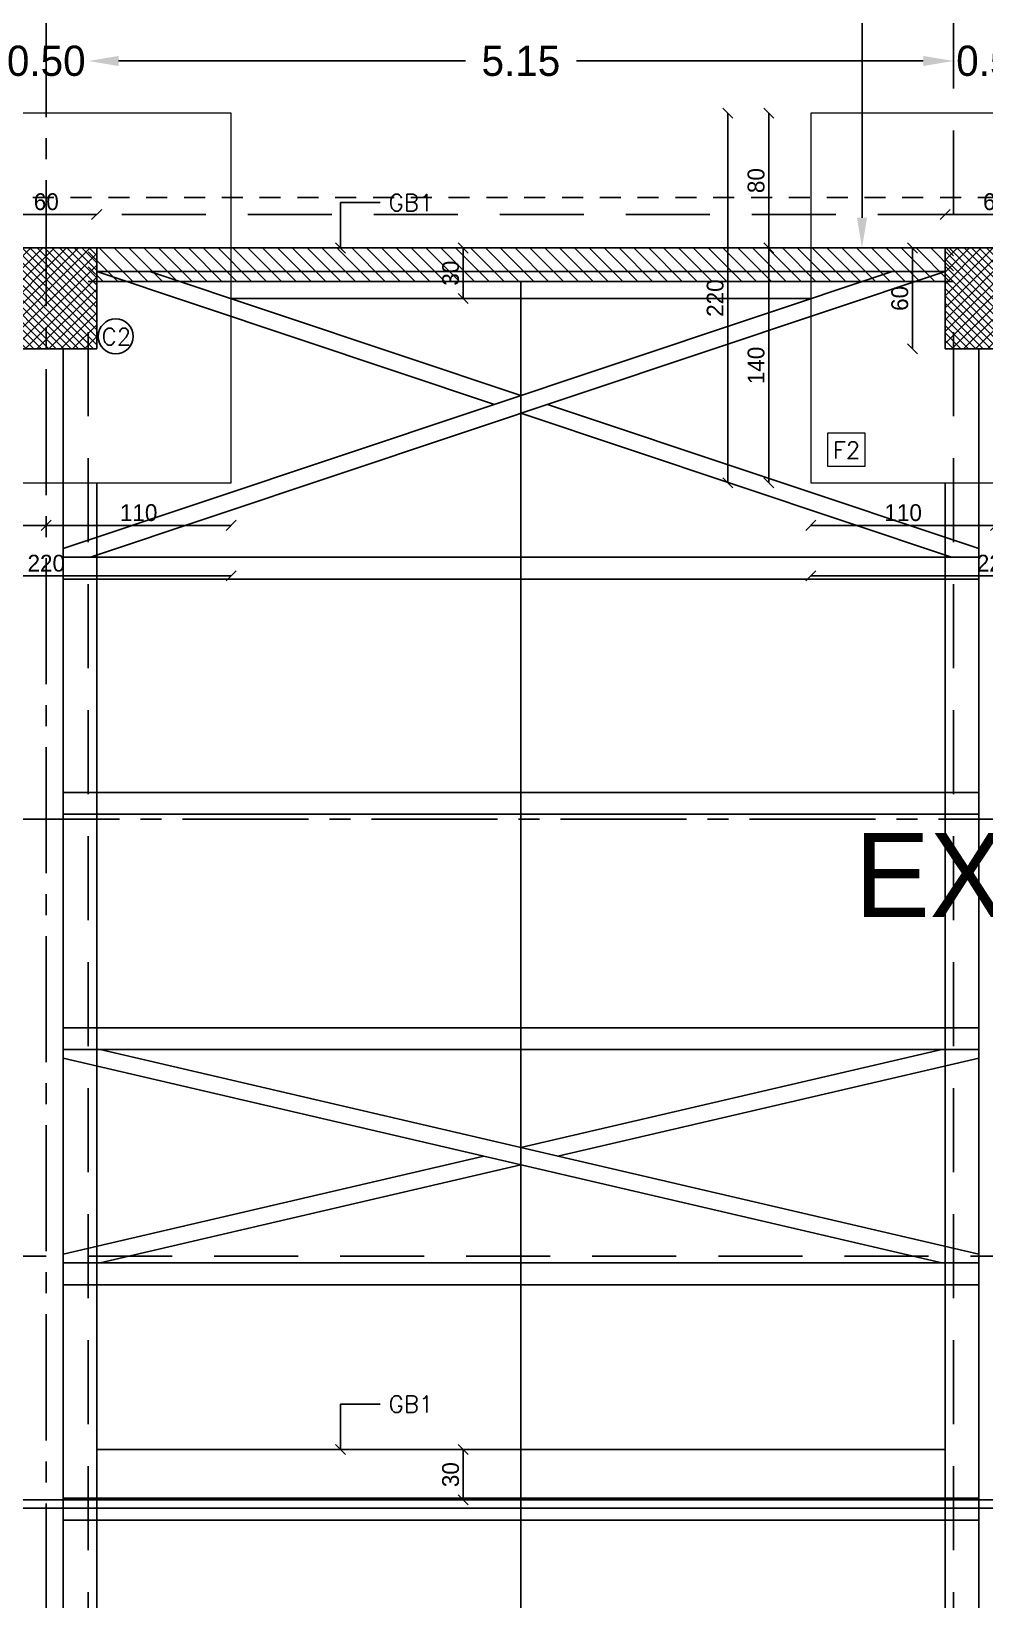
# Model space of a CAD drawing. Header units: metres. Extents: x -353217 to -351774, y -68080 to -67552.
# Drawn here: x -352346.65 to -352340.98, y -67873.76 to -67864.43 of the extents above; entities that cross this region are included whole.
import ezdxf

# ---------------------------------------------------------------- set-up
doc = ezdxf.new("R2010")
doc.units = ezdxf.units.M
doc.header["$MEASUREMENT"] = 0
doc.header["$PDMODE"] = 2
doc.header["$PDSIZE"] = -0.6
for name, pattern in [('CENTER2', [1.125, 0.75, -0.125, 0.125, -0.125]), ('DASHED', [0.75, 0.5, -0.25]), ('HIDDEN2', [0.1875, 0.125, -0.0625])]:
    doc.linetypes.add(name, pattern=pattern)
for name, color, linetype in [('A-dim', 4, 'Continuous'), ('A-HATCH', 9, 'Continuous'), ('A-TEXT', 6, 'Continuous'), ('A-walls', 5, 'Continuous'), ('axe', 9, 'HIDDEN2'), ('proj', 2, 'DASHED'), ('Str-Axes', 8, 'Continuous'), ('str-columns', 3, 'Continuous'), ('str-frame', 1, 'Continuous'), ('str-ground-beams', 3, 'Continuous')]:
    doc.layers.add(name, color=color, linetype=linetype)
doc.layers.add('str-footings', color=5, linetype='Continuous', lineweight=5)
doc.styles.add('ROMANS', font='romans', dxfattribs={"height": 0.4})
doc.dimstyles.get("Standard").update_dxf_attribs({"dimtxt": 0.18, "dimasz": 0.18, "dimexe": 0.18, "dimexo": 0.0625, "dimgap": 0.09, "dimtad": 0, "dimzin": 0, "dimdsep": 46, "dimtxsty": 'Standard', "dimcen": 0.09, "dimse1": 1, "dimse2": 1, "dimadec": 0, "dimazin": 0, "dimtfac": 1, "dimtix": 1, "dimtofl": 0, "dimtmove": 0, "dimatfit": 3, "dimfxl": 1, "dimtolj": 1, "dimtzin": 0, "dimarcsym": 0})
doc.dimstyles.new('structure', dxfattribs={"dimtxt": 0.1, "dimasz": 0.06, "dimexe": 0.18, "dimexo": 1, "dimgap": 0.025, "dimtad": 1, "dimdec": 1, "dimlfac": 100, "dimrnd": 0.5, "dimdsep": 46, "dimtxsty": 'Standard', "dimblk1": 'OBLIQUE', "dimblk2": 'OBLIQUE', "dimsah": 1, "dimcen": 0.009, "dimse1": 1, "dimse2": 1, "dimclrd": 4, "dimclre": 9, "dimclrt": 1, "dimadec": 0, "dimazin": 0, "dimtfac": 0.066667, "dimtdec": 1, "dimtix": 1, "dimtmove": 2, "dimatfit": 3, "dimldrblk": 'OBLIQUE', "dimfxl": 0.18, "dimtolj": 1, "dimarcsym": 0})
pattern_1 = [(45, (0, 0), (-0.035355339059, 0.035355339059), [])]

# ---------------------------------------------------------------- blocks, each defined once
blk = doc.blocks.new('*D436')
at = {"layer": 'A-dim', "color": 0, "lineweight": -2, "transparency": 16777216}
for p, q in [((-352346.9919, -67864.6036), (-352347.1719, -67864.6036)), ((-352346.1319, -67864.6036), (-352345.9519, -67864.6036))]:
    blk.add_line(p, q, dxfattribs=at)
at = {"layer": 'A-dim', "color": 0, "transparency": 16777216}
for points in [[(-352346.9919, -67864.5736), (-352346.9919, -67864.6336), (-352346.8119, -67864.6036)], [(-352346.1319, -67864.5736), (-352346.1319, -67864.6336), (-352346.3119, -67864.6036)]]:
    blk.add_solid(points, dxfattribs=at)
at = {"layer": 'Defpoints', "color": 0, "transparency": 16777216}
for p in [(-352346.3119, -67864.6036), (-352346.8119, -67865.7164), (-352346.3119, -67865.7164)]:
    blk.add_point(p, dxfattribs=at)
at = {"layer": 'A-dim', "color": 0, "transparency": 16777216, "insert": (-352346.5619, -67864.6036), "char_height": 0.18, "attachment_point": 5}
blk.add_mtext('\\A1;0.50', dxfattribs=at)
blk = doc.blocks.new('*D437')
at = {"layer": 'A-dim', "color": 0, "lineweight": -2, "transparency": 16777216}
for p, q in [((-352346.1319, -67864.6036), (-352344.0669, -67864.6036)), ((-352341.3419, -67864.6036), (-352343.4069, -67864.6036))]:
    blk.add_line(p, q, dxfattribs=at)
at = {"layer": 'A-dim', "color": 0, "transparency": 16777216}
for points in [[(-352346.1319, -67864.5736), (-352346.1319, -67864.6336), (-352346.3119, -67864.6036)], [(-352341.3419, -67864.5736), (-352341.3419, -67864.6336), (-352341.1619, -67864.6036)]]:
    blk.add_solid(points, dxfattribs=at)
at = {"layer": 'Defpoints', "color": 0, "transparency": 16777216}
for p in [(-352341.1619, -67864.6036), (-352346.3119, -67865.7164), (-352341.1619, -67865.7164)]:
    blk.add_point(p, dxfattribs=at)
at = {"layer": 'A-dim', "color": 0, "transparency": 16777216, "insert": (-352343.7369, -67864.6036), "char_height": 0.18, "attachment_point": 5}
blk.add_mtext('\\A1;5.15', dxfattribs=at)
blk = doc.blocks.new('*D438')
at = {"layer": 'A-dim', "color": 0, "lineweight": -2, "transparency": 16777216}
for p, q in [((-352341.3419, -67864.6036), (-352341.5219, -67864.6036)), ((-352340.4819, -67864.6036), (-352340.3019, -67864.6036))]:
    blk.add_line(p, q, dxfattribs=at)
at = {"layer": 'A-dim', "color": 0, "transparency": 16777216}
for points in [[(-352341.3419, -67864.5736), (-352341.3419, -67864.6336), (-352341.1619, -67864.6036)], [(-352340.4819, -67864.5736), (-352340.4819, -67864.6336), (-352340.6619, -67864.6036)]]:
    blk.add_solid(points, dxfattribs=at)
at = {"layer": 'Defpoints', "color": 0, "transparency": 16777216}
for p in [(-352340.6619, -67864.6036), (-352341.1619, -67865.7164), (-352340.6619, -67865.7164)]:
    blk.add_point(p, dxfattribs=at)
at = {"layer": 'A-dim', "color": 0, "transparency": 16777216, "insert": (-352340.9119, -67864.6036), "char_height": 0.18, "attachment_point": 5}
blk.add_mtext('\\A1;0.50', dxfattribs=at)
blk = doc.blocks.new('*D454')
at = {"layer": 'A-dim', "color": 0, "lineweight": -2, "transparency": 16777216}
for p, q in [((-352341.7067, -67860.6964), (-352341.7067, -67862.7714)), ((-352341.7067, -67865.5364), (-352341.7067, -67863.4614))]:
    blk.add_line(p, q, dxfattribs=at)
at = {"layer": 'A-dim', "color": 0, "transparency": 16777216}
for points in [[(-352341.7367, -67860.6964), (-352341.6767, -67860.6964), (-352341.7067, -67860.5164)], [(-352341.7367, -67865.5364), (-352341.6767, -67865.5364), (-352341.7067, -67865.7164)]]:
    blk.add_solid(points, dxfattribs=at)
at = {"layer": 'Defpoints', "color": 0, "transparency": 16777216}
for p in [(-352341.1619, -67860.5164), (-352341.7067, -67865.7164), (-352341.1619, -67865.7164)]:
    blk.add_point(p, dxfattribs=at)
at = {"layer": 'A-dim', "color": 0, "transparency": 16777216, "insert": (-352341.7067, -67863.1164), "char_height": 0.18, "attachment_point": 5, "rotation": 90}
blk.add_mtext('\\A1;5.20', dxfattribs=at)
blk = doc.blocks.new('_Oblique')
at = {"color": 0, "linetype": 'ByBlock', "lineweight": -2}
blk.add_line((-0.5, -0.5), (0.5, 0.5), dxfattribs=at)
blk = doc.blocks.new('*D517')
at = {"layer": 'Defpoints', "color": 0, "transparency": 16777216}
for p in [(-352342.2619, -67865.7164), (-352342.0119, -67865.7164), (-352342.0119, -67867.1146)]:
    blk.add_point(p, dxfattribs=at)
at = {"layer": 'str-footings', "color": 4, "lineweight": -2, "transparency": 16777216}
blk.add_line((-352342.2619, -67867.1146), (-352342.2619, -67865.7164), dxfattribs=at)
at = {"layer": 'str-footings', "color": 4, "lineweight": -2, "transparency": 16777216, "xscale": 0.06, "yscale": 0.06, "zscale": 0.06}
for p, rotation in [((-352342.2619, -67865.7164), 90), ((-352342.2619, -67867.1146), 270)]:
    blk.add_blockref('_Oblique', p, dxfattribs=dict(at, rotation=rotation))
at = {"layer": 'str-footings', "color": 1, "transparency": 16777216, "insert": (-352342.3369, -67866.4155), "char_height": 0.1, "attachment_point": 5, "rotation": 90}
blk.add_mtext('\\A1;140', dxfattribs=at)
blk = doc.blocks.new('*D519')
at = {"layer": 'Defpoints', "color": 0, "transparency": 16777216}
for p in [(-352342.2619, -67864.9146), (-352342.0119, -67864.9146), (-352342.0119, -67865.7164)]:
    blk.add_point(p, dxfattribs=at)
at = {"layer": 'str-footings', "color": 4, "lineweight": -2, "transparency": 16777216}
blk.add_line((-352342.2619, -67865.7164), (-352342.2619, -67864.9146), dxfattribs=at)
at = {"layer": 'str-footings', "color": 4, "lineweight": -2, "transparency": 16777216, "xscale": 0.06, "yscale": 0.06, "zscale": 0.06}
for p, rotation in [((-352342.2619, -67864.9146), 90), ((-352342.2619, -67865.7164), 270)]:
    blk.add_blockref('_Oblique', p, dxfattribs=dict(at, rotation=rotation))
at = {"layer": 'str-footings', "color": 1, "transparency": 16777216, "insert": (-352342.3369, -67865.3155), "char_height": 0.1, "attachment_point": 5, "rotation": 90}
blk.add_mtext('\\A1;80', dxfattribs=at)
blk = doc.blocks.new('*D520')
at = {"layer": 'Defpoints', "color": 0, "transparency": 16777216}
for p in [(-352342.0119, -67867.1146), (-352340.9119, -67867.1146), (-352340.9119, -67867.367)]:
    blk.add_point(p, dxfattribs=at)
at = {"layer": 'str-footings', "color": 4, "lineweight": -2, "transparency": 16777216}
blk.add_line((-352342.0119, -67867.367), (-352340.9119, -67867.367), dxfattribs=at)
at = {"layer": 'str-footings', "color": 4, "lineweight": -2, "transparency": 16777216, "xscale": 0.06, "yscale": 0.06, "zscale": 0.06, "rotation": 180}
blk.add_blockref('_Oblique', (-352342.0119, -67867.367), dxfattribs=at)
at = {"layer": 'str-footings', "color": 4, "lineweight": -2, "transparency": 16777216, "xscale": 0.06, "yscale": 0.06, "zscale": 0.06}
blk.add_blockref('_Oblique', (-352340.9119, -67867.367), dxfattribs=at)
at = {"layer": 'str-footings', "color": 1, "transparency": 16777216, "insert": (-352341.4619, -67867.292), "char_height": 0.1, "attachment_point": 5}
blk.add_mtext('\\A1;110', dxfattribs=at)
blk = doc.blocks.new('*D515')
at = {"layer": 'Defpoints', "color": 0, "transparency": 16777216}
for p in [(-352342.0119, -67867.1146), (-352339.8119, -67867.1146), (-352339.8119, -67867.6678)]:
    blk.add_point(p, dxfattribs=at)
at = {"layer": 'str-footings', "color": 4, "lineweight": -2, "transparency": 16777216}
blk.add_line((-352342.0119, -67867.6678), (-352339.8119, -67867.6678), dxfattribs=at)
at = {"layer": 'str-footings', "color": 4, "lineweight": -2, "transparency": 16777216, "xscale": 0.06, "yscale": 0.06, "zscale": 0.06, "rotation": 180}
blk.add_blockref('_Oblique', (-352342.0119, -67867.6678), dxfattribs=at)
at = {"layer": 'str-footings', "color": 4, "lineweight": -2, "transparency": 16777216, "xscale": 0.06, "yscale": 0.06, "zscale": 0.06}
blk.add_blockref('_Oblique', (-352339.8119, -67867.6678), dxfattribs=at)
at = {"layer": 'str-footings', "color": 1, "transparency": 16777216, "insert": (-352340.9119, -67867.5928), "char_height": 0.1, "attachment_point": 5}
blk.add_mtext('\\A1;220', dxfattribs=at)
blk = doc.blocks.new('*D516')
at = {"layer": 'Defpoints', "color": 0, "transparency": 16777216}
for p in [(-352342.5055, -67864.9146), (-352342.0119, -67864.9146), (-352342.0119, -67867.1146)]:
    blk.add_point(p, dxfattribs=at)
at = {"layer": 'str-footings', "color": 4, "lineweight": -2, "transparency": 16777216}
blk.add_line((-352342.5055, -67867.1146), (-352342.5055, -67864.9146), dxfattribs=at)
at = {"layer": 'str-footings', "color": 4, "lineweight": -2, "transparency": 16777216, "xscale": 0.06, "yscale": 0.06, "zscale": 0.06}
for p, rotation in [((-352342.5055, -67864.9146), 90), ((-352342.5055, -67867.1146), 270)]:
    blk.add_blockref('_Oblique', p, dxfattribs=dict(at, rotation=rotation))
at = {"layer": 'str-footings', "color": 1, "transparency": 16777216, "insert": (-352342.5805, -67866.0146), "char_height": 0.1, "attachment_point": 5, "rotation": 90}
blk.add_mtext('\\A1;220', dxfattribs=at)
blk = doc.blocks.new('*D524')
at = {"layer": 'Defpoints', "color": 0, "transparency": 16777216}
for p in [(-352346.5619, -67867.1146), (-352345.4619, -67867.1146), (-352345.4619, -67867.367)]:
    blk.add_point(p, dxfattribs=at)
at = {"layer": 'str-footings', "color": 4, "lineweight": -2, "transparency": 16777216}
blk.add_line((-352346.5619, -67867.367), (-352345.4619, -67867.367), dxfattribs=at)
at = {"layer": 'str-footings', "color": 4, "lineweight": -2, "transparency": 16777216, "xscale": 0.06, "yscale": 0.06, "zscale": 0.06, "rotation": 180}
blk.add_blockref('_Oblique', (-352346.5619, -67867.367), dxfattribs=at)
at = {"layer": 'str-footings', "color": 4, "lineweight": -2, "transparency": 16777216, "xscale": 0.06, "yscale": 0.06, "zscale": 0.06}
blk.add_blockref('_Oblique', (-352345.4619, -67867.367), dxfattribs=at)
at = {"layer": 'str-footings', "color": 1, "transparency": 16777216, "insert": (-352346.0119, -67867.292), "char_height": 0.1, "attachment_point": 5}
blk.add_mtext('\\A1;110', dxfattribs=at)
blk = doc.blocks.new('*D526')
at = {"layer": 'Defpoints', "color": 0, "transparency": 16777216}
for p in [(-352347.6619, -67867.1146), (-352346.5619, -67867.1146), (-352346.5619, -67867.367)]:
    blk.add_point(p, dxfattribs=at)
at = {"layer": 'str-footings', "color": 4, "lineweight": -2, "transparency": 16777216}
blk.add_line((-352347.6619, -67867.367), (-352346.5619, -67867.367), dxfattribs=at)
at = {"layer": 'str-footings', "color": 4, "lineweight": -2, "transparency": 16777216, "xscale": 0.06, "yscale": 0.06, "zscale": 0.06, "rotation": 180}
blk.add_blockref('_Oblique', (-352347.6619, -67867.367), dxfattribs=at)
at = {"layer": 'str-footings', "color": 4, "lineweight": -2, "transparency": 16777216, "xscale": 0.06, "yscale": 0.06, "zscale": 0.06}
blk.add_blockref('_Oblique', (-352346.5619, -67867.367), dxfattribs=at)
at = {"layer": 'str-footings', "color": 1, "transparency": 16777216, "insert": (-352347.1119, -67867.292), "char_height": 0.1, "attachment_point": 5}
blk.add_mtext('\\A1;110', dxfattribs=at)
blk = doc.blocks.new('*D521')
at = {"layer": 'Defpoints', "color": 0, "transparency": 16777216}
for p in [(-352347.6619, -67867.1146), (-352345.4619, -67867.1146), (-352345.4619, -67867.6678)]:
    blk.add_point(p, dxfattribs=at)
at = {"layer": 'str-footings', "color": 4, "lineweight": -2, "transparency": 16777216}
blk.add_line((-352347.6619, -67867.6678), (-352345.4619, -67867.6678), dxfattribs=at)
at = {"layer": 'str-footings', "color": 4, "lineweight": -2, "transparency": 16777216, "xscale": 0.06, "yscale": 0.06, "zscale": 0.06, "rotation": 180}
blk.add_blockref('_Oblique', (-352347.6619, -67867.6678), dxfattribs=at)
at = {"layer": 'str-footings', "color": 4, "lineweight": -2, "transparency": 16777216, "xscale": 0.06, "yscale": 0.06, "zscale": 0.06}
blk.add_blockref('_Oblique', (-352345.4619, -67867.6678), dxfattribs=at)
at = {"layer": 'str-footings', "color": 1, "transparency": 16777216, "insert": (-352346.5619, -67867.5928), "char_height": 0.1, "attachment_point": 5}
blk.add_mtext('\\A1;220', dxfattribs=at)
blk = doc.blocks.new('*D596')
at = {"layer": 'Defpoints', "color": 0, "transparency": 16777216}
for p in [(-352344.08, -67865.7164), (-352344.08, -67866.0164), (-352344.08, -67866.0164)]:
    blk.add_point(p, dxfattribs=at)
at = {"layer": 'str-ground-beams', "color": 4, "lineweight": -2, "transparency": 16777216}
blk.add_line((-352344.08, -67865.7164), (-352344.08, -67866.0164), dxfattribs=at)
at = {"layer": 'str-ground-beams', "color": 4, "lineweight": -2, "transparency": 16777216, "xscale": 0.06, "yscale": 0.06, "zscale": 0.06}
for p, rotation in [((-352344.08, -67865.7164), 90), ((-352344.08, -67866.0164), 270)]:
    blk.add_blockref('_Oblique', p, dxfattribs=dict(at, rotation=rotation))
at = {"layer": 'str-ground-beams', "color": 1, "transparency": 16777216, "insert": (-352344.155, -67865.8664), "char_height": 0.1, "attachment_point": 5, "rotation": 90}
blk.add_mtext('\\A1;30', dxfattribs=at)
blk = doc.blocks.new('*D601')
at = {"layer": 'Defpoints', "color": 0, "transparency": 16777216}
for p in [(-352344.08, -67872.8664), (-352344.08, -67873.1664), (-352344.08, -67873.1664)]:
    blk.add_point(p, dxfattribs=at)
at = {"layer": 'str-ground-beams', "color": 4, "lineweight": -2, "transparency": 16777216}
blk.add_line((-352344.08, -67872.8664), (-352344.08, -67873.1664), dxfattribs=at)
at = {"layer": 'str-ground-beams', "color": 4, "lineweight": -2, "transparency": 16777216, "xscale": 0.06, "yscale": 0.06, "zscale": 0.06}
for p, rotation in [((-352344.08, -67872.8664), 90), ((-352344.08, -67873.1664), 270)]:
    blk.add_blockref('_Oblique', p, dxfattribs=dict(at, rotation=rotation))
at = {"layer": 'str-ground-beams', "color": 1, "transparency": 16777216, "insert": (-352344.155, -67873.0164), "char_height": 0.1, "attachment_point": 5, "rotation": 90}
blk.add_mtext('\\A1;30', dxfattribs=at)
blk = doc.blocks.new('*D643')
at = {"layer": 'Defpoints', "color": 0, "transparency": 16777216}
for p in [(-352346.8619, -67865.5165), (-352346.8619, -67865.7164), (-352346.2619, -67865.7164)]:
    blk.add_point(p, dxfattribs=at)
at = {"layer": 'str-columns', "color": 4, "lineweight": -2, "transparency": 16777216}
blk.add_line((-352346.2619, -67865.5165), (-352346.8619, -67865.5165), dxfattribs=at)
at = {"layer": 'str-columns', "color": 4, "lineweight": -2, "transparency": 16777216, "xscale": 0.06, "yscale": 0.06, "zscale": 0.06, "rotation": 180}
blk.add_blockref('_Oblique', (-352346.8619, -67865.5165), dxfattribs=at)
at = {"layer": 'str-columns', "color": 4, "lineweight": -2, "transparency": 16777216, "xscale": 0.06, "yscale": 0.06, "zscale": 0.06}
blk.add_blockref('_Oblique', (-352346.2619, -67865.5165), dxfattribs=at)
at = {"layer": 'str-columns', "color": 1, "transparency": 16777216, "insert": (-352346.5619, -67865.4415), "char_height": 0.1, "attachment_point": 5}
blk.add_mtext('\\A1;60', dxfattribs=at)
blk = doc.blocks.new('*D645')
at = {"layer": 'Defpoints', "color": 0, "transparency": 16777216}
for p in [(-352341.2119, -67865.5165), (-352341.2119, -67865.7164), (-352340.6119, -67865.7164)]:
    blk.add_point(p, dxfattribs=at)
at = {"layer": 'str-columns', "color": 4, "lineweight": -2, "transparency": 16777216}
blk.add_line((-352340.6119, -67865.5165), (-352341.2119, -67865.5165), dxfattribs=at)
at = {"layer": 'str-columns', "color": 4, "lineweight": -2, "transparency": 16777216, "xscale": 0.06, "yscale": 0.06, "zscale": 0.06, "rotation": 180}
blk.add_blockref('_Oblique', (-352341.2119, -67865.5165), dxfattribs=at)
at = {"layer": 'str-columns', "color": 4, "lineweight": -2, "transparency": 16777216, "xscale": 0.06, "yscale": 0.06, "zscale": 0.06}
blk.add_blockref('_Oblique', (-352340.6119, -67865.5165), dxfattribs=at)
at = {"layer": 'str-columns', "color": 1, "transparency": 16777216, "insert": (-352340.9119, -67865.4415), "char_height": 0.1, "attachment_point": 5}
blk.add_mtext('\\A1;60', dxfattribs=at)
blk = doc.blocks.new('*D646')
at = {"layer": 'Defpoints', "color": 0, "transparency": 16777216}
for p in [(-352341.2119, -67865.7164), (-352341.4067, -67866.3164), (-352341.2119, -67866.3164)]:
    blk.add_point(p, dxfattribs=at)
at = {"layer": 'str-columns', "color": 4, "lineweight": -2, "transparency": 16777216}
blk.add_line((-352341.4067, -67865.7164), (-352341.4067, -67866.3164), dxfattribs=at)
at = {"layer": 'str-columns', "color": 4, "lineweight": -2, "transparency": 16777216, "xscale": 0.06, "yscale": 0.06, "zscale": 0.06}
for p, rotation in [((-352341.4067, -67865.7164), 90), ((-352341.4067, -67866.3164), 270)]:
    blk.add_blockref('_Oblique', p, dxfattribs=dict(at, rotation=rotation))
at = {"layer": 'str-columns', "color": 1, "transparency": 16777216, "insert": (-352341.4817, -67866.0164), "char_height": 0.1, "attachment_point": 5, "rotation": 90}
blk.add_mtext('\\A1;60', dxfattribs=at)

msp = doc.modelspace()

# ---------------------------------------------------------------- hatches: boundary and pattern name
at = {"layer": 'A-HATCH'}
h = msp.add_hatch(dxfattribs=at)
h.set_pattern_fill('LINE', color=256, scale=0.25, angle=315, style=0)
h.set_pattern_definition([(315, (-352346.811867, -67866.316397), (0.0220971, 0.0220971), [])])
h.paths.add_polyline_path([(-352346.2618675, -67865.7163974), (-352346.8618675, -67865.7163974), (-352346.8618675, -67866.3163974), (-352346.2618675, -67866.3163974)])
h = msp.add_hatch(dxfattribs=at)
h.set_pattern_fill('LINE', color=256, scale=0.5, angle=315, style=0)
h.set_pattern_definition([(315, (-352346.31187, -67865.9164), (0.0441942, 0.0441942), [])])
h.paths.add_polyline_path([(-352341.1618675, -67865.7163974), (-352346.3118675, -67865.7163974), (-352346.3118675, -67865.9163974), (-352341.1618675, -67865.9163974)])
h = msp.add_hatch(dxfattribs=at)
h.set_pattern_fill('LINE', color=256, scale=0.25, angle=315, style=0)
h.set_pattern_definition([(315, (-352341.161867, -67866.316397), (0.0220971, 0.0220971), [])])
h.paths.add_polyline_path([(-352340.6118675, -67865.7163974), (-352341.2118675, -67865.7163974), (-352341.2118675, -67866.3163974), (-352340.6118675, -67866.3163974)])
at = {"layer": 'str-columns'}
h = msp.add_hatch(dxfattribs=at)
h.set_pattern_fill('ANSI31', color=8, scale=0.4)
h.set_pattern_definition(pattern_1)
h.paths.add_polyline_path([(-352346.8618675, -67866.3163974), (-352346.2618675, -67866.3163974), (-352346.2618675, -67865.7163974), (-352346.8618675, -67865.7163974)])
h = msp.add_hatch(dxfattribs=at)
h.set_pattern_fill('ANSI31', color=8, scale=0.4)
h.set_pattern_definition(pattern_1)
h.paths.add_polyline_path([(-352341.2118675, -67866.3163974), (-352340.6118675, -67866.3163974), (-352340.6118675, -67865.7163974), (-352341.2118675, -67865.7163974)])

# ---------------------------------------------------------------- linework, layer by layer
at = {"layer": 'A-dim'}
msp.add_line((-352343.7368675, -67865.9163974), (-352343.7368675, -67880.5163974), dxfattribs=at)
at = {"layer": 'A-walls'}
msp.add_line((-352368.8397524, -67873.2163974), (-352310.4654288, -67873.2163974), dxfattribs=at)
for points in [[(-352346.3118675, -67865.7163974), (-352341.1618675, -67865.7163974)], [(-352346.3118675, -67865.9163974), (-352341.1618675, -67865.9163974)]]:
    msp.add_lwpolyline(points, dxfattribs=at)
at = {"layer": 'axe'}
msp.add_lwpolyline([(-352365.7270583, -67864.0542222), (-352359.9170014, -67865.4163974), (-352335.63895, -67865.4163974), (-352300.2714271, -67857.1244366)], dxfattribs=at)
at = {"layer": 'proj'}
for p, q in [((-352346.3118675, -67866.2163974), (-352346.3118675, -67880.2163974)), ((-352341.1618675, -67866.2163974), (-352341.1618675, -67880.2163974)), ((-352318.0618675, -67871.7163974), (-352358.1118675, -67871.7163974)), ((-352318.0618675, -67873.2163974), (-352358.1118675, -67873.2163974))]:
    msp.add_line(p, q, dxfattribs=at)
for points in [[(-352318.0618675, -67865.7163974), (-352318.0618675, -67860.5163974), (-352341.1618675, -67860.5163974), (-352341.1618675, -67865.7163974)], [(-352358.3118675, -67880.9163974), (-352317.8618675, -67880.9163974), (-352317.8618675, -67865.5163974), (-352358.3118675, -67865.5163974)]]:
    msp.add_lwpolyline(points, close=True, dxfattribs=at)
at = {"layer": 'Str-Axes', "linetype": 'CENTER2'}
for p, q in [((-352346.5618675, -67882.9372075), (-352346.5618675, -67863.9839935)), ((-352314.6259956, -67865.7163974), (-352359.995448, -67865.7163974)), ((-352314.6259956, -67869.1163974), (-352359.995448, -67869.1163974)), ((-352314.6259956, -67873.1663974), (-352359.995448, -67873.1663974))]:
    msp.add_line(p, q, dxfattribs=at)
at = {"layer": 'str-columns'}
for points in [[(-352346.8618675, -67866.3163974), (-352346.2618675, -67866.3163974), (-352346.2618675, -67865.7163974), (-352346.8618675, -67865.7163974)], [(-352341.2118675, -67866.3163974), (-352340.6118675, -67866.3163974), (-352340.6118675, -67865.7163974), (-352341.2118675, -67865.7163974)]]:
    msp.add_lwpolyline(points, close=True, dxfattribs=at)
at = {"layer": 'str-columns', "color": 1}
msp.add_circle((-352346.1481493, -67866.2427297), 0.1041644, dxfattribs=at)
at = {"layer": 'str-footings'}
for points in [[(-352347.6618675, -67867.1146079), (-352345.4618675, -67867.1146079), (-352345.4618675, -67864.9146079), (-352347.6618675, -67864.9146079)], [(-352342.0118675, -67867.1146079), (-352339.8118675, -67867.1146079), (-352339.8118675, -67864.9146079), (-352342.0118675, -67864.9146079)]]:
    msp.add_lwpolyline(points, close=True, dxfattribs=at)
at = {"layer": 'str-footings', "color": 2}
msp.add_lwpolyline([(-352341.6873835, -67866.8184701), (-352341.9118675, -67866.8184701), (-352341.9118675, -67867.0146079), (-352341.6873835, -67867.0146079)], close=True, dxfattribs=at)
at = {"layer": 'str-frame'}
for p, q in [((-352346.2618675, -67865.7163974), (-352341.2118675, -67865.7163974)), ((-352341.5274086, -67865.8563974), (-352346.4618675, -67867.5051952)), ((-352341.2118675, -67865.8563974), (-352346.2995622, -67867.5563974)), ((-352346.2618675, -67865.8563974), (-352341.2118675, -67865.8563974)), ((-352346.2618675, -67865.8563974), (-352343.8946381, -67866.6473823)), ((-352345.9463263, -67865.8563974), (-352343.7368675, -67866.5946649)), ((-352346.4618675, -67866.3163974), (-352346.4618675, -67880.1163974)), ((-352341.0118675, -67866.3163974), (-352341.0118675, -67880.1163974)), ((-352343.5790969, -67866.6473823), (-352341.0118675, -67867.5051952)), ((-352343.7368675, -67866.7000997), (-352341.1741727, -67867.5563974)), ((-352341.0118675, -67867.5563974), (-352346.4618675, -67867.5563974)), ((-352341.0118675, -67867.6863974), (-352346.4618675, -67867.6863974)), ((-352341.0118675, -67868.9563974), (-352346.4618675, -67868.9563974)), ((-352341.0118675, -67869.0863974), (-352346.4618675, -67869.0863974)), ((-352341.0118675, -67870.3563974), (-352346.4618675, -67870.3563974)), ((-352341.0118675, -67870.4863974), (-352346.4618675, -67870.4863974)), ((-352341.2321831, -67871.7563974), (-352346.4618675, -67870.537737)), ((-352341.0118675, -67871.7050578), (-352346.2415519, -67870.4863974)), ((-352343.7368675, -67871.0700578), (-352341.2321831, -67870.4863974)), ((-352343.5165519, -67871.1213974), (-352341.0118675, -67870.537737)), ((-352346.4618675, -67871.7050578), (-352343.9571831, -67871.1213974)), ((-352346.2415519, -67871.7563974), (-352343.7368675, -67871.172737)), ((-352341.0118675, -67871.7563974), (-352346.4618675, -67871.7563974)), ((-352341.0118675, -67871.8863974), (-352346.4618675, -67871.8863974)), ((-352341.0118675, -67873.1563974), (-352346.4618675, -67873.1563974)), ((-352341.0118675, -67873.2863974), (-352346.4618675, -67873.2863974))]:
    msp.add_line(p, q, dxfattribs=at)
at = {"layer": 'str-ground-beams'}
for p, q in [((-352342.0118675, -67865.7163974), (-352345.4618675, -67865.7163974)), ((-352342.0118675, -67866.0163974), (-352345.4618675, -67866.0163974)), ((-352346.2618675, -67867.1146079), (-352346.2618675, -67879.3146079)), ((-352341.2118675, -67867.1146079), (-352341.2118675, -67879.3146079)), ((-352341.2118675, -67872.8663974), (-352346.2618675, -67872.8663974)), ((-352341.2118675, -67873.1663974), (-352346.2618675, -67873.1663974))]:
    msp.add_line(p, q, dxfattribs=at)

# ---------------------------------------------------------------- texts
at = {"layer": 'A-TEXT'}
msp.add_text('EXPOSITION HALL ', height=0.5, dxfattribs=at).set_placement((-352341.7495474, -67869.6969788))
at = {"layer": 'str-columns', "color": 1, "insert": (-352346.232066, -67866.1940139), "char_height": 0.1, "attachment_point": 1, "style": 'ROMANS'}
msp.add_mtext('C2', dxfattribs=at)
at = {"layer": 'str-footings', "color": 1, "style": 'ROMANS'}
msp.add_text('F2', height=0.1, dxfattribs=at).set_placement((-352341.8800277, -67866.9701818))
at = {"layer": 'str-ground-beams', "color": 1, "char_height": 0.1, "attachment_point": 1, "style": 'ROMANS'}
for insert in [(-352344.5239961, -67865.3964485), (-352344.5239961, -67872.5464485)]:
    msp.add_mtext('GB1', dxfattribs=dict(at, insert=insert))

# ---------------------------------------------------------------- dimensions: what is measured, and where the dimension line sits
at = {"layer": 'A-dim'}
dim = msp.add_linear_dim(base=(-352341.7067108, -67865.7163974), p1=(-352341.1618675, -67860.5163974), p2=(-352341.1618675, -67865.7163974), angle=90, dimstyle='Standard', override={"dimfxl": 0.5}, dxfattribs=at)
dim.commit()
dim.dimension.update_dxf_attribs({"geometry": '*D454', "text_midpoint": (-352341.7067108, -67863.1163974)})
for base, p1, p2, picture, middle in [((-352346.3118675, -67864.6035901), (-352346.8118675, -67865.7163974), (-352346.3118675, -67865.7163974), '*D436', (-352346.5618675, -67864.6035901)), ((-352341.1618675, -67864.6035901), (-352346.3118675, -67865.7163974), (-352341.1618675, -67865.7163974), '*D437', (-352343.7368675, -67864.6035901)), ((-352340.6618675, -67864.6035901), (-352341.1618675, -67865.7163974), (-352340.6618675, -67865.7163974), '*D438', (-352340.9118675, -67864.6035901))]:
    dim = msp.add_linear_dim(base=base, p1=p1, p2=p2, dimstyle='Standard', override={"dimtmove": 1, "dimfxl": 0.5}, dxfattribs=at)
    dim.commit()
    dim.dimension.update_dxf_attribs({"geometry": picture, "text_midpoint": middle})
at = {"layer": 'str-columns'}
for p1, p2, distance, picture, middle in [((-352346.2618675, -67865.7163974), (-352346.8618675, -67865.7163974), -0.1999267, '*D643', (-352346.5618675, -67865.4414706)), ((-352340.6118675, -67865.7163974), (-352341.2118675, -67865.7163974), -0.1999267, '*D645', (-352340.9118675, -67865.4414706)), ((-352341.2118675, -67865.7163974), (-352341.2118675, -67866.3163974), -0.1948673, '*D646', (-352341.4817348, -67866.0163974))]:
    dim = msp.add_aligned_dim(p1=p1, p2=p2, distance=distance, dimstyle='structure', dxfattribs=at)
    dim.commit()
    dim.dimension.update_dxf_attribs({"geometry": picture, "text_midpoint": middle})
at = {"layer": 'str-footings'}
for p1, p2, distance, picture, middle in [((-352342.0118675, -67867.1146079), (-352342.0118675, -67864.9146079), 0.4936417, '*D516', (-352342.5805092, -67866.0146079)), ((-352342.0118675, -67865.7163974), (-352342.0118675, -67864.9146079), 0.25, '*D519', (-352342.3368675, -67865.3155026)), ((-352342.0118675, -67867.1146079), (-352342.0118675, -67865.7163974), 0.25, '*D517', (-352342.3368675, -67866.4155026)), ((-352347.6618675, -67867.1146079), (-352346.5618675, -67867.1146079), -0.2523527, '*D526', (-352347.1118675, -67867.2919606)), ((-352347.6618675, -67867.1146079), (-352345.4618675, -67867.1146079), -0.5531961, '*D521', (-352346.5618675, -67867.592804)), ((-352346.5618675, -67867.1146079), (-352345.4618675, -67867.1146079), -0.2523527, '*D524', (-352346.0118675, -67867.2919606)), ((-352342.0118675, -67867.1146079), (-352340.9118675, -67867.1146079), -0.2523527, '*D520', (-352341.4618675, -67867.2919606)), ((-352342.0118675, -67867.1146079), (-352339.8118675, -67867.1146079), -0.5531961, '*D515', (-352340.9118675, -67867.592804))]:
    dim = msp.add_aligned_dim(p1=p1, p2=p2, distance=distance, dimstyle='structure', dxfattribs=at)
    dim.commit()
    dim.dimension.update_dxf_attribs({"geometry": picture, "text_midpoint": middle})
at = {"layer": 'str-ground-beams'}
for p1, p2, picture, middle in [((-352344.0800199, -67865.7163974), (-352344.0800199, -67866.0163974), '*D596', (-352344.1550199, -67865.8663974)), ((-352344.0800199, -67872.8663974), (-352344.0800199, -67873.1663974), '*D601', (-352344.1550199, -67873.0163974))]:
    dim = msp.add_aligned_dim(p1=p1, p2=p2, distance=0, dimstyle='structure', dxfattribs=at)
    dim.commit()
    dim.dimension.update_dxf_attribs({"geometry": picture, "text_midpoint": middle})

# ---------------------------------------------------------------- leaders
for points in [[(-352344.8106533, -67865.7163974), (-352344.8106533, -67865.4464485), (-352344.5739961, -67865.4464485)], [(-352344.8106533, -67872.8663974), (-352344.8106533, -67872.5964485), (-352344.5739961, -67872.5964485)]]:
    msp.add_leader(points, dimstyle='structure', override={"dimgap": 0.025, "dimtad": 0}, dxfattribs=at)

doc.saveas('drawing.dxf')
